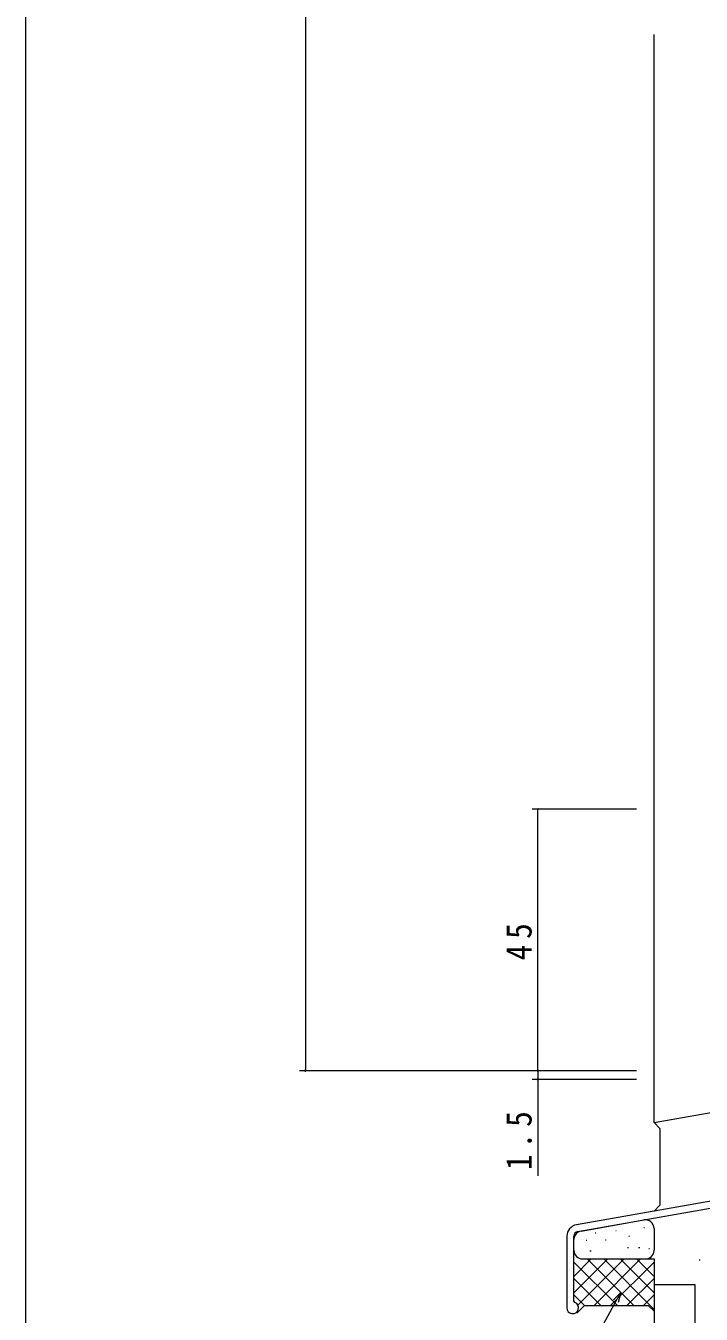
# Model space of a CAD drawing. Units: millimetres, scale not verified. Extents: x -567 to 567, y -403 to 403.
# Drawn here: x -562.7 to -446.5, y -243.3 to -21.6 of the extents above; entities that cross this region are included whole.
import ezdxf

# ---------------------------------------------------------------- set-up
doc = ezdxf.new("R2010")
doc.units = ezdxf.units.MM
doc.header["$LTSCALE"] = 2
for name, color, linetype, lineweight in [('0-1_YKK_ZWAK', 7, 'Continuous', 18), ('0-3_YKK_11', 7, 'Continuous', 18), ('0-6_YKK_D', 6, 'Continuous', 18), ('0-7_YSS_K', 3, 'Continuous', 18)]:
    doc.layers.add(name, color=color, linetype=linetype, lineweight=lineweight)
doc.styles.add('ＭＳ ゴシック', font='')
doc.styles.get('ＭＳ ゴシック').set_extended_font_data('MS Gothic')

msp = doc.modelspace()

# ---------------------------------------------------------------- linework, layer by layer
at = {"layer": '0-1_YKK_ZWAK'}
msp.add_line((-562.726, -351), (-562.726, 399), dxfattribs=at)
at = {"layer": '0-3_YKK_11'}
for p, q in [((-382.819, -212.883), (-467.962, -227.896)), ((-467.754, -229.078), (-444.617, -224.998)), ((-469.615, -229.866), (-469.615, -242.188)), ((-468.415, -240.988), (-468.415, -229.866)), ((-468.23, -241.265), (-468.415, -240.988))]:
    msp.add_line(p, q, dxfattribs=at)
for centre, radius, start, end in [((-467.615, -229.866), 2, 99.99999, 180.00002), ((-467.615, -229.866), 0.8, 99.99999, 180.00002), ((-468.615, -242.188), 1, 180.00002, 67.38012)]:
    msp.add_arc(centre, radius, start, end, dxfattribs=at)
at = {"layer": '0-6_YKK_D'}
for p, q in [((-514.617, 259.113), (-514.617, -201.389)), ((-457.617, -156.389), (-475.617, -156.389)), ((-474.617, -201.389), (-474.617, -156.389)), ((-457.617, -201.389), (-515.617, -201.389)), ((-457.617, -201.389), (-475.617, -201.389)), ((-457.617, -201.389), (-475.617, -201.389)), ((-474.617, -201.389), (-474.617, -199.689)), ((-457.617, -202.886), (-475.617, -202.886)), ((-461.175, -241.024), (-477.246, -270.297)), ((-461.574, -240.804), (-460.357, -239.533)), ((-460.357, -239.533), (-461.175, -241.024)), ((-460.357, -239.533), (-460.776, -241.243))]:
    msp.add_line(p, q, dxfattribs=at)
msp.add_lwpolyline([(-474.617, -201.389), (-474.617, -202.886), (-474.617, -219.486)], dxfattribs=at)
for centre, start, end in [((-474.617, -156.389), 90, 270), ((-474.617, -156.389), 270, 90), ((-514.617, -201.389), 90, 270), ((-514.617, -201.389), 270, 90), ((-474.617, -201.389), 90, 270), ((-474.617, -201.389), 90, 270), ((-474.617, -201.389), 270, 90), ((-474.617, -201.389), 270, 90), ((-474.617, -202.886), 90, 270), ((-474.617, -202.886), 270, 90)]:
    msp.add_arc(centre, 0.106, start, end, dxfattribs=at)
at = {"layer": '0-7_YSS_K'}
for p, q in [((-454.617, -210.312), (-454.617, -23.133)), ((-454.617, -210.312), (-409.617, -202.377)), ((-453.617, -211.312), (-454.617, -210.312)), ((-453.617, -211.312), (-453.617, -224.543)), ((-453.617, -224.543), (-454.617, -225.543)), ((-467.175, -228.976), (-456.378, -227.072)), ((-468.415, -232.283), (-468.415, -230.453)), ((-464.759, -229.263), (-464.659, -229.263)), ((-464.759, -229.263), (-464.659, -229.263)), ((-462.965, -230.482), (-462.865, -230.482)), ((-461.208, -228.904), (-461.108, -228.904)), ((-458.948, -229.872), (-458.848, -229.872)), ((-456.365, -228.367), (-456.265, -228.367)), ((-454.617, -228.549), (-454.617, -232.283)), ((-466.302, -230.553), (-466.202, -230.553)), ((-465.642, -232.392), (-465.442, -232.392)), ((-459.186, -231.787), (-458.986, -231.787)), ((-457.289, -231.827), (-457.089, -231.827)), ((-455.504, -231.951), (-455.404, -231.951)), ((-468.415, -239.612), (-462.585, -233.783)), ((-468.415, -236.784), (-465.414, -233.783)), ((-468.415, -234.304), (-460.934, -241.785)), ((-467.718, -241.744), (-459.757, -233.783)), ((-466.915, -233.783), (-454.617, -233.783)), ((-466.108, -233.783), (-458.105, -241.785)), ((-464.931, -241.785), (-456.929, -233.783)), ((-463.279, -233.783), (-454.619, -242.443)), ((-462.103, -241.785), (-454.617, -234.3)), ((-460.451, -233.783), (-454.617, -239.616)), ((-457.622, -233.783), (-454.617, -236.788)), ((-454.617, -233.783), (-454.617, -242.785)), ((-446.859, -233.915), (-446.659, -233.915)), ((-468.415, -237.133), (-463.762, -241.785)), ((-459.274, -241.785), (-454.617, -237.129)), ((-454.619, -238.184), (-447.619, -238.184)), ((-454.619, -238.184), (-454.619, -283.184)), ((-447.619, -238.184), (-447.619, -283.184)), ((-468.415, -239.961), (-466.591, -241.785)), ((-456.446, -241.785), (-454.617, -239.957)), ((-466.607, -241.785), (-467.912, -243.09))]:
    msp.add_line(p, q, dxfattribs=at)
msp.add_lwpolyline([(-466.607, -241.785), (-455.617, -241.785), (-454.617, -242.785)], dxfattribs=at)
for centre, start, end in [((-456.117, -228.549), 0, 100), ((-466.915, -230.453), 100, 180), ((-466.915, -232.283), 180, 270), ((-456.117, -232.283), 270, 0)]:
    msp.add_arc(centre, 1.5, start, end, dxfattribs=at)

# ---------------------------------------------------------------- texts
at = {"layer": '0-6_YKK_D', "color": 7, "char_height": 4.399, "attachment_point": 7, "rotation": 90, "style": 'ＭＳ ゴシック'}
for s, insert in [('\\T1.37;\\W0.9;45', (-475.617, -182.409)), ('\\T1.38;\\W0.9;1.5', (-475.617, -218.486))]:
    msp.add_mtext(s, dxfattribs=dict(at, insert=insert))

doc.saveas('drawing.dxf')
